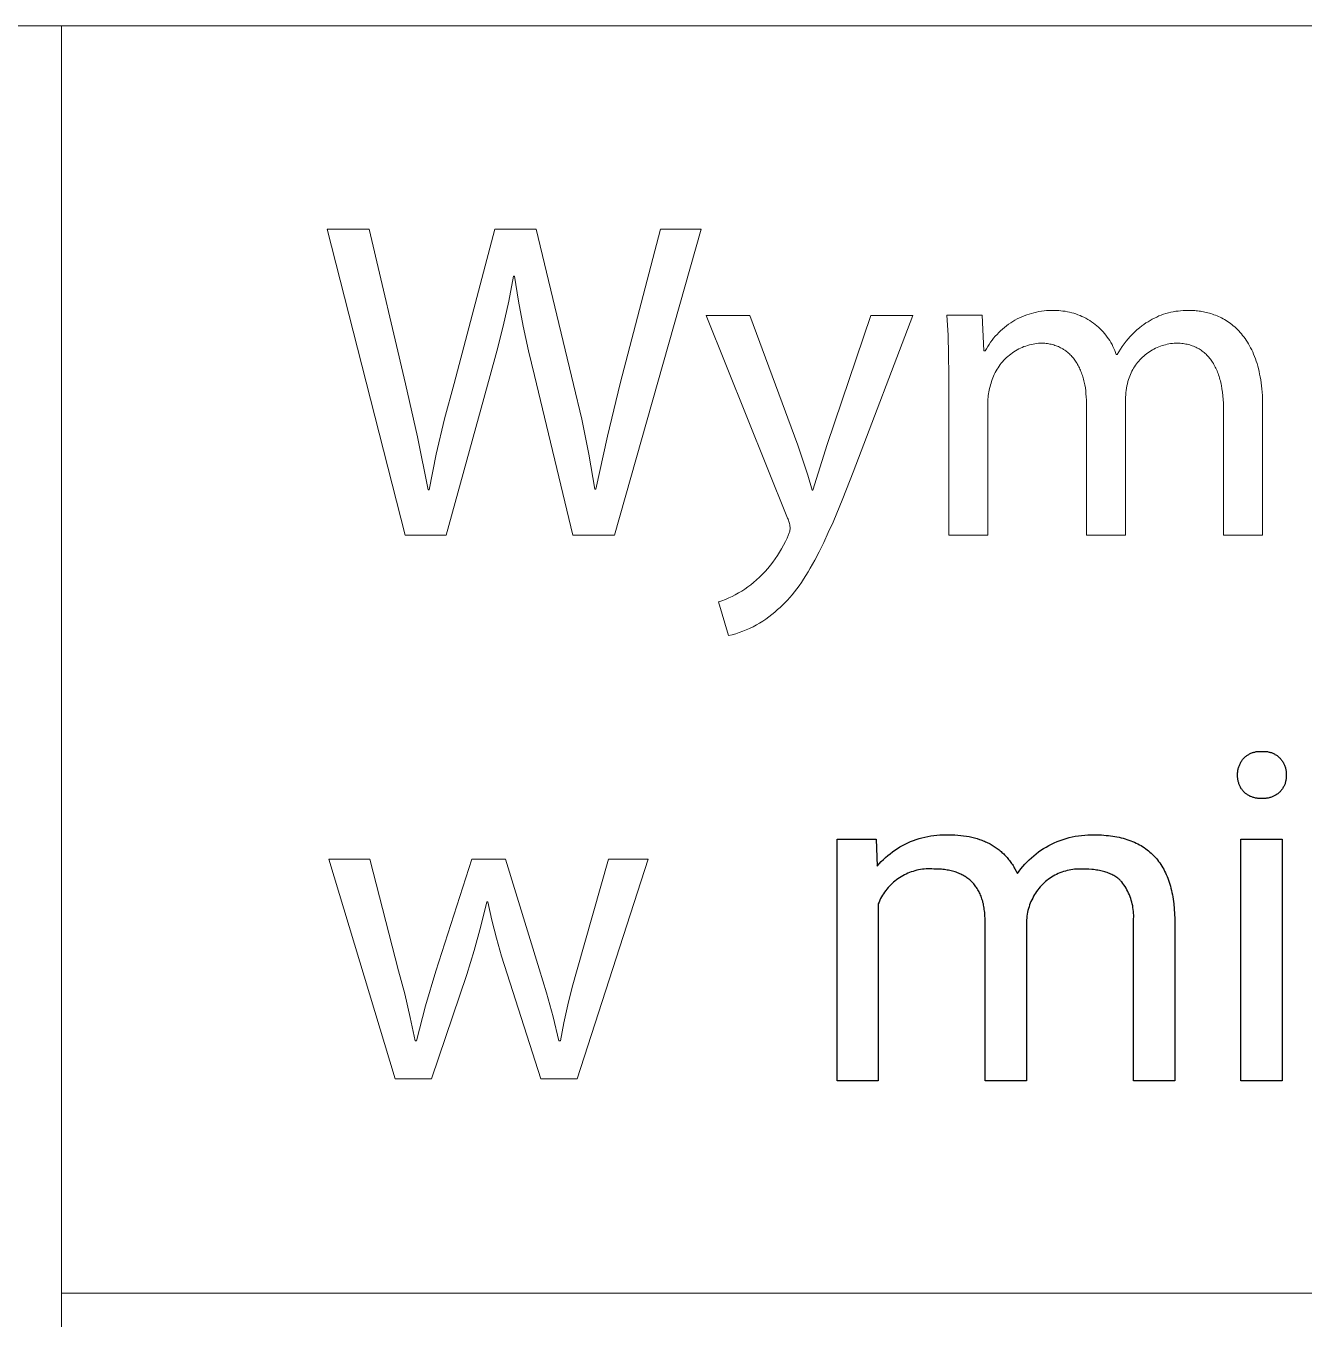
# Model space of a CAD drawing. Header units: millimetres. Extents: x 1348 to 6197, y -150 to 3238.
# Drawn here: x 5765.6 to 5902.2, y 253.9 to 392.2 of the extents above; entities that cross this region are included whole.
import ezdxf

# ---------------------------------------------------------------- set-up
doc = ezdxf.new("R2010")
doc.units = ezdxf.units.MM
doc.header["$MEASUREMENT"] = 0
doc.layers.add('Domyślny', color=7, linetype='Continuous', true_color=0x000000)

msp = doc.modelspace()

# ---------------------------------------------------------------- linework, layer by layer
at = {"layer": 'Domyślny', "color": 18, "lineweight": 15, "true_color": 0x000000}
for p, q in [((6192.9, 392.2), (4364.92, 392.2)), ((5769.41, -14.38), (5769.41, 392.21)), ((5806.12, 337.75), (5797.81, 370.47)), ((5797.81, 370.47), (5802.28, 370.47)), ((5802.28, 370.47), (5806.16, 353.92)), ((5811.36, 353.97), (5815.73, 370.47)), ((5815.73, 370.47), (5820.14, 370.47)), ((5820.14, 370.47), (5824.13, 353.87)), ((5837.76, 370.47), (5828.49, 337.75)), ((5829.12, 353.97), (5833.43, 370.47)), ((5833.43, 370.47), (5837.76, 370.47)), ((5817.72, 365.46), (5817.2, 362.77)), ((5817.83, 365.46), (5817.72, 365.46)), ((5818.24, 362.78), (5817.83, 365.46)), ((5817.2, 362.77), (5816.6, 360.1)), ((5818.74, 360.1), (5818.24, 362.78)), ((5847, 339.59), (5838.31, 361.25)), ((5838.31, 361.25), (5842.96, 361.25)), ((5842.96, 361.25), (5848.11, 347.36)), ((5851.23, 347.46), (5855.9, 361.25)), ((5860.4, 361.25), (5854.01, 344.5)), ((5855.9, 361.25), (5860.4, 361.25)), ((5864.16, 359.14), (5864.04, 361.26)), ((5864.04, 361.26), (5867.79, 361.26)), ((5867.79, 361.26), (5867.97, 357.45)), ((5871.55, 360.87), (5871.8, 360.99)), ((5871.8, 360.99), (5872.05, 361.1)), ((5872.05, 361.1), (5872.3, 361.21)), ((5872.3, 361.21), (5872.56, 361.31)), ((5872.56, 361.31), (5872.81, 361.39)), ((5872.81, 361.39), (5873.08, 361.47)), ((5873.08, 361.47), (5873.34, 361.54)), ((5873.34, 361.54), (5873.61, 361.6)), ((5873.61, 361.6), (5873.87, 361.66)), ((5873.87, 361.66), (5874.14, 361.7)), ((5874.14, 361.7), (5874.42, 361.73)), ((5874.42, 361.73), (5874.69, 361.76)), ((5874.69, 361.76), (5874.96, 361.77)), ((5874.96, 361.77), (5875.23, 361.78)), ((5875.23, 361.78), (5875.51, 361.77)), ((5875.51, 361.77), (5875.74, 361.77)), ((5875.74, 361.77), (5875.98, 361.76)), ((5875.98, 361.76), (5876.21, 361.75)), ((5876.21, 361.75), (5876.44, 361.72)), ((5876.44, 361.72), (5876.68, 361.69)), ((5876.68, 361.69), (5876.91, 361.65)), ((5876.91, 361.65), (5877.14, 361.6)), ((5877.14, 361.6), (5877.37, 361.54)), ((5877.37, 361.54), (5877.59, 361.48)), ((5877.59, 361.48), (5877.82, 361.41)), ((5877.82, 361.41), (5878.04, 361.33)), ((5878.04, 361.33), (5878.26, 361.24)), ((5878.26, 361.24), (5878.47, 361.15)), ((5878.47, 361.15), (5878.68, 361.05)), ((5878.68, 361.05), (5878.89, 360.94)), ((5878.89, 360.94), (5879.1, 360.82)), ((5885.98, 360.85), (5886.22, 360.97)), ((5886.22, 360.97), (5886.46, 361.08)), ((5886.46, 361.08), (5886.7, 361.19)), ((5886.7, 361.19), (5886.95, 361.28)), ((5886.95, 361.28), (5887.2, 361.37)), ((5887.2, 361.37), (5887.45, 361.45)), ((5887.45, 361.45), (5887.71, 361.52)), ((5887.71, 361.52), (5887.97, 361.59)), ((5887.97, 361.59), (5888.23, 361.64)), ((5888.23, 361.64), (5888.49, 361.69)), ((5888.49, 361.69), (5888.75, 361.72)), ((5888.75, 361.72), (5889.01, 361.75)), ((5889.01, 361.75), (5889.28, 361.77)), ((5889.28, 361.77), (5889.54, 361.78)), ((5889.54, 361.78), (5889.81, 361.78)), ((5889.81, 361.78), (5890.07, 361.77)), ((5890.07, 361.77), (5890.22, 361.77)), ((5890.22, 361.77), (5890.37, 361.77)), ((5890.37, 361.77), (5890.52, 361.76)), ((5890.52, 361.76), (5890.67, 361.75)), ((5890.67, 361.75), (5890.82, 361.73)), ((5890.82, 361.73), (5890.98, 361.72)), ((5890.98, 361.72), (5891.14, 361.7)), ((5891.14, 361.7), (5891.29, 361.67)), ((5891.29, 361.67), (5891.45, 361.64)), ((5891.45, 361.64), (5891.61, 361.61)), ((5891.61, 361.61), (5891.77, 361.57)), ((5891.77, 361.57), (5891.93, 361.53)), ((5891.93, 361.53), (5892.1, 361.49)), ((5892.1, 361.49), (5892.26, 361.44)), ((5892.26, 361.44), (5892.42, 361.39)), ((5892.42, 361.39), (5892.58, 361.33)), ((5892.58, 361.33), (5892.75, 361.27)), ((5892.75, 361.27), (5892.91, 361.2)), ((5892.91, 361.2), (5893.07, 361.13)), ((5893.07, 361.13), (5893.23, 361.06)), ((5893.23, 361.06), (5893.39, 360.98)), ((5893.39, 360.98), (5893.55, 360.89)), ((5816.6, 360.1), (5815.94, 357.44)), ((5819.3, 357.45), (5818.74, 360.1)), ((5869.58, 359.42), (5869.77, 359.61)), ((5869.77, 359.61), (5869.98, 359.79)), ((5869.98, 359.79), (5870.19, 359.97)), ((5870.19, 359.97), (5870.4, 360.14)), ((5870.4, 360.14), (5870.62, 360.3)), ((5870.62, 360.3), (5870.85, 360.45)), ((5870.85, 360.45), (5871.08, 360.6)), ((5871.08, 360.6), (5871.31, 360.74)), ((5871.31, 360.74), (5871.55, 360.87)), ((5879.1, 360.82), (5879.3, 360.7)), ((5879.3, 360.7), (5879.49, 360.57)), ((5879.49, 360.57), (5879.69, 360.43)), ((5879.69, 360.43), (5879.87, 360.29)), ((5879.87, 360.29), (5880.05, 360.14)), ((5880.05, 360.14), (5880.23, 359.99)), ((5880.23, 359.99), (5880.4, 359.83)), ((5880.4, 359.83), (5880.57, 359.66)), ((5880.57, 359.66), (5880.73, 359.49)), ((5884.1, 359.47), (5884.35, 359.7)), ((5884.35, 359.7), (5884.61, 359.92)), ((5884.61, 359.92), (5884.87, 360.13)), ((5884.87, 360.13), (5885.09, 360.29)), ((5885.09, 360.29), (5885.3, 360.44)), ((5885.3, 360.44), (5885.53, 360.58)), ((5885.53, 360.58), (5885.75, 360.72)), ((5885.75, 360.72), (5885.98, 360.85)), ((5893.55, 360.89), (5893.71, 360.8)), ((5893.71, 360.8), (5893.87, 360.7)), ((5893.87, 360.7), (5894.03, 360.6)), ((5894.03, 360.6), (5894.19, 360.5)), ((5894.19, 360.5), (5894.34, 360.39)), ((5894.34, 360.39), (5894.49, 360.27)), ((5894.49, 360.27), (5894.64, 360.15)), ((5894.64, 360.15), (5894.79, 360.02)), ((5894.79, 360.02), (5894.94, 359.88)), ((5894.94, 359.88), (5895.09, 359.74)), ((5895.09, 359.74), (5895.23, 359.6)), ((5895.23, 359.6), (5895.37, 359.44)), ((5864.22, 357.02), (5864.16, 359.14)), ((5868.4, 357.92), (5868.54, 358.15)), ((5868.54, 358.15), (5868.7, 358.38)), ((5868.7, 358.38), (5868.86, 358.6)), ((5868.86, 358.6), (5869.03, 358.81)), ((5869.03, 358.81), (5869.2, 359.02)), ((5869.2, 359.02), (5869.39, 359.22)), ((5869.39, 359.22), (5869.58, 359.42)), ((5873.04, 358.14), (5872.85, 358.09)), ((5873.24, 358.19), (5873.04, 358.14)), ((5873.44, 358.22), (5873.24, 358.19)), ((5873.64, 358.25), (5873.44, 358.22)), ((5873.84, 358.27), (5873.64, 358.25)), ((5874.04, 358.29), (5873.84, 358.27)), ((5874.19, 358.28), (5874.04, 358.29)), ((5874.34, 358.28), (5874.19, 358.28)), ((5874.49, 358.27), (5874.34, 358.28)), ((5874.63, 358.25), (5874.49, 358.27)), ((5874.77, 358.24), (5874.63, 358.25)), ((5874.91, 358.22), (5874.77, 358.24)), ((5875.05, 358.19), (5874.91, 358.22)), ((5875.19, 358.16), (5875.05, 358.19)), ((5875.32, 358.13), (5875.19, 358.16)), ((5880.73, 359.49), (5880.88, 359.31)), ((5880.88, 359.31), (5881.03, 359.13)), ((5881.03, 359.13), (5881.17, 358.94)), ((5881.17, 358.94), (5881.31, 358.75)), ((5881.31, 358.75), (5881.44, 358.56)), ((5881.44, 358.56), (5881.56, 358.36)), ((5881.56, 358.36), (5881.68, 358.15)), ((5881.68, 358.15), (5881.78, 357.94)), ((5882.78, 357.93), (5882.98, 358.21)), ((5882.98, 358.21), (5883.18, 358.48)), ((5883.18, 358.48), (5883.4, 358.74)), ((5883.4, 358.74), (5883.63, 358.99)), ((5883.63, 358.99), (5883.86, 359.23)), ((5883.86, 359.23), (5884.1, 359.47)), ((5887.57, 358.17), (5887.39, 358.12)), ((5887.76, 358.2), (5887.57, 358.17)), ((5887.94, 358.23), (5887.76, 358.2)), ((5888.13, 358.26), (5887.94, 358.23)), ((5888.32, 358.27), (5888.13, 358.26)), ((5888.51, 358.29), (5888.32, 358.27)), ((5888.67, 358.28), (5888.51, 358.29)), ((5888.82, 358.28), (5888.67, 358.28)), ((5888.98, 358.27), (5888.82, 358.28)), ((5889.13, 358.25), (5888.98, 358.27)), ((5889.28, 358.24), (5889.13, 358.25)), ((5889.43, 358.21), (5889.28, 358.24)), ((5889.58, 358.19), (5889.43, 358.21)), ((5889.72, 358.16), (5889.58, 358.19)), ((5889.86, 358.13), (5889.72, 358.16)), ((5895.37, 359.44), (5895.51, 359.29)), ((5895.51, 359.29), (5895.64, 359.12)), ((5895.64, 359.12), (5895.78, 358.95)), ((5895.78, 358.95), (5895.91, 358.77)), ((5895.91, 358.77), (5896.03, 358.59)), ((5896.03, 358.59), (5896.16, 358.4)), ((5896.16, 358.4), (5896.28, 358.2)), ((5896.28, 358.2), (5896.39, 358)), ((5815.94, 357.44), (5815.2, 354.81)), ((5819.95, 354.81), (5819.3, 357.45)), ((5864.24, 354.89), (5864.22, 357.02)), ((5867.97, 357.45), (5868.13, 357.45)), ((5868.13, 357.45), (5868.26, 357.69)), ((5868.26, 357.69), (5868.4, 357.92)), ((5870.55, 356.87), (5870.4, 356.74)), ((5870.71, 357), (5870.55, 356.87)), ((5870.86, 357.12), (5870.71, 357)), ((5871.03, 357.24), (5870.86, 357.12)), ((5871.19, 357.36), (5871.03, 357.24)), ((5871.37, 357.46), (5871.19, 357.36)), ((5871.54, 357.56), (5871.37, 357.46)), ((5871.72, 357.66), (5871.54, 357.56)), ((5871.9, 357.75), (5871.72, 357.66)), ((5872.08, 357.83), (5871.9, 357.75)), ((5872.27, 357.91), (5872.08, 357.83)), ((5872.46, 357.97), (5872.27, 357.91)), ((5872.65, 358.04), (5872.46, 357.97)), ((5872.85, 358.09), (5872.65, 358.04)), ((5875.45, 358.09), (5875.32, 358.13)), ((5875.58, 358.05), (5875.45, 358.09)), ((5875.7, 358.01), (5875.58, 358.05)), ((5875.83, 357.96), (5875.7, 358.01)), ((5875.95, 357.91), (5875.83, 357.96)), ((5876.06, 357.86), (5875.95, 357.91)), ((5876.18, 357.8), (5876.06, 357.86)), ((5876.29, 357.74), (5876.18, 357.8)), ((5876.41, 357.68), (5876.29, 357.74)), ((5876.51, 357.61), (5876.41, 357.68)), ((5876.62, 357.54), (5876.51, 357.61)), ((5876.73, 357.47), (5876.62, 357.54)), ((5876.83, 357.39), (5876.73, 357.47)), ((5876.93, 357.31), (5876.83, 357.39)), ((5877.02, 357.23), (5876.93, 357.31)), ((5877.12, 357.14), (5877.02, 357.23)), ((5877.21, 357.05), (5877.12, 357.14)), ((5877.3, 356.96), (5877.21, 357.05)), ((5877.39, 356.86), (5877.3, 356.96)), ((5877.47, 356.77), (5877.39, 356.86)), ((5877.56, 356.67), (5877.47, 356.77)), ((5881.78, 357.94), (5881.88, 357.73)), ((5881.88, 357.73), (5881.98, 357.51)), ((5881.98, 357.51), (5882.07, 357.3)), ((5882.07, 357.3), (5882.14, 357.07)), ((5882.14, 357.07), (5882.24, 357.07)), ((5882.24, 357.07), (5882.41, 357.37)), ((5882.41, 357.37), (5882.59, 357.65)), ((5882.59, 357.65), (5882.78, 357.93)), ((5884.94, 356.78), (5884.8, 356.65)), ((5885.08, 356.91), (5884.94, 356.78)), ((5885.22, 357.03), (5885.08, 356.91)), ((5885.37, 357.15), (5885.22, 357.03)), ((5885.52, 357.26), (5885.37, 357.15)), ((5885.67, 357.37), (5885.52, 357.26)), ((5885.83, 357.47), (5885.67, 357.37)), ((5885.99, 357.56), (5885.83, 357.47)), ((5886.16, 357.65), (5885.99, 357.56)), ((5886.33, 357.74), (5886.16, 357.65)), ((5886.5, 357.82), (5886.33, 357.74)), ((5886.67, 357.89), (5886.5, 357.82)), ((5886.85, 357.96), (5886.67, 357.89)), ((5887.03, 358.02), (5886.85, 357.96)), ((5887.21, 358.07), (5887.03, 358.02)), ((5887.39, 358.12), (5887.21, 358.07)), ((5889.99, 358.09), (5889.86, 358.13)), ((5890.13, 358.05), (5889.99, 358.09)), ((5890.26, 358), (5890.13, 358.05)), ((5890.39, 357.96), (5890.26, 358)), ((5890.52, 357.9), (5890.39, 357.96)), ((5890.64, 357.85), (5890.52, 357.9)), ((5890.76, 357.79), (5890.64, 357.85)), ((5890.88, 357.73), (5890.76, 357.79)), ((5891, 357.66), (5890.88, 357.73)), ((5891.11, 357.59), (5891, 357.66)), ((5891.22, 357.52), (5891.11, 357.59)), ((5891.33, 357.44), (5891.22, 357.52)), ((5891.44, 357.36), (5891.33, 357.44)), ((5891.54, 357.27), (5891.44, 357.36)), ((5891.64, 357.18), (5891.54, 357.27)), ((5891.74, 357.09), (5891.64, 357.18)), ((5891.83, 357), (5891.74, 357.09)), ((5891.93, 356.9), (5891.83, 357)), ((5892.02, 356.8), (5891.93, 356.9)), ((5892.1, 356.69), (5892.02, 356.8)), ((5896.39, 358), (5896.5, 357.79)), ((5896.5, 357.79), (5896.61, 357.57)), ((5896.61, 357.57), (5896.72, 357.34)), ((5896.72, 357.34), (5896.82, 357.11)), ((5896.82, 357.11), (5896.92, 356.87)), ((5896.92, 356.87), (5897.01, 356.62)), ((5869.39, 355.49), (5869.29, 355.31)), ((5869.5, 355.66), (5869.39, 355.49)), ((5869.61, 355.82), (5869.5, 355.66)), ((5869.73, 355.99), (5869.61, 355.82)), ((5869.85, 356.15), (5869.73, 355.99)), ((5869.98, 356.3), (5869.85, 356.15)), ((5870.12, 356.45), (5869.98, 356.3)), ((5870.26, 356.6), (5870.12, 356.45)), ((5870.4, 356.74), (5870.26, 356.6)), ((5877.64, 356.56), (5877.56, 356.67)), ((5877.72, 356.46), (5877.64, 356.56)), ((5877.79, 356.35), (5877.72, 356.46)), ((5877.86, 356.24), (5877.79, 356.35)), ((5877.94, 356.12), (5877.86, 356.24)), ((5878, 356.01), (5877.94, 356.12)), ((5878.07, 355.89), (5878, 356.01)), ((5878.13, 355.76), (5878.07, 355.89)), ((5878.19, 355.64), (5878.13, 355.76)), ((5878.25, 355.51), (5878.19, 355.64)), ((5878.31, 355.38), (5878.25, 355.51)), ((5878.36, 355.25), (5878.31, 355.38)), ((5883.9, 355.45), (5883.81, 355.28)), ((5883.99, 355.61), (5883.9, 355.45)), ((5884.09, 355.77), (5883.99, 355.61)), ((5884.2, 355.93), (5884.09, 355.77)), ((5884.31, 356.08), (5884.2, 355.93)), ((5884.42, 356.23), (5884.31, 356.08)), ((5884.55, 356.37), (5884.42, 356.23)), ((5884.67, 356.51), (5884.55, 356.37)), ((5884.8, 356.65), (5884.67, 356.51)), ((5892.19, 356.58), (5892.1, 356.69)), ((5892.27, 356.47), (5892.19, 356.58)), ((5892.35, 356.36), (5892.27, 356.47)), ((5892.43, 356.24), (5892.35, 356.36)), ((5892.51, 356.12), (5892.43, 356.24)), ((5892.58, 355.99), (5892.51, 356.12)), ((5892.65, 355.86), (5892.58, 355.99)), ((5892.72, 355.73), (5892.65, 355.86)), ((5892.78, 355.6), (5892.72, 355.73)), ((5892.85, 355.46), (5892.78, 355.6)), ((5892.91, 355.32), (5892.85, 355.46)), ((5897.01, 356.62), (5897.1, 356.37)), ((5897.1, 356.37), (5897.18, 356.11)), ((5897.18, 356.11), (5897.26, 355.84)), ((5897.26, 355.84), (5897.33, 355.56)), ((5897.33, 355.56), (5897.4, 355.27)), ((5815.2, 354.81), (5810.53, 337.75)), ((5824.06, 337.75), (5819.95, 354.81)), ((5864.24, 337.75), (5864.24, 354.89)), ((5868.76, 354.01), (5868.7, 353.82)), ((5868.81, 354.2), (5868.76, 354.01)), ((5868.88, 354.39), (5868.81, 354.2)), ((5868.95, 354.58), (5868.88, 354.39)), ((5869.02, 354.77), (5868.95, 354.58)), ((5869.1, 354.95), (5869.02, 354.77)), ((5869.19, 355.13), (5869.1, 354.95)), ((5869.29, 355.31), (5869.19, 355.13)), ((5878.42, 355.12), (5878.36, 355.25)), ((5878.47, 354.98), (5878.42, 355.12)), ((5878.51, 354.84), (5878.47, 354.98)), ((5878.56, 354.7), (5878.51, 354.84)), ((5878.6, 354.56), (5878.56, 354.7)), ((5878.64, 354.42), (5878.6, 354.56)), ((5878.68, 354.27), (5878.64, 354.42)), ((5878.71, 354.12), (5878.68, 354.27)), ((5878.74, 353.97), (5878.71, 354.12)), ((5883.38, 354.18), (5883.32, 353.95)), ((5883.45, 354.41), (5883.38, 354.18)), ((5883.51, 354.59), (5883.45, 354.41)), ((5883.58, 354.77), (5883.51, 354.59)), ((5883.65, 354.94), (5883.58, 354.77)), ((5883.73, 355.11), (5883.65, 354.94)), ((5883.81, 355.28), (5883.73, 355.11)), ((5892.96, 355.18), (5892.91, 355.32)), ((5893.02, 355.03), (5892.96, 355.18)), ((5893.07, 354.88), (5893.02, 355.03)), ((5893.12, 354.73), (5893.07, 354.88)), ((5893.17, 354.57), (5893.12, 354.73)), ((5893.21, 354.41), (5893.17, 354.57)), ((5893.26, 354.25), (5893.21, 354.41)), ((5893.3, 354.08), (5893.26, 354.25)), ((5893.34, 353.91), (5893.3, 354.08)), ((5897.4, 355.27), (5897.46, 354.98)), ((5897.46, 354.98), (5897.52, 354.68)), ((5897.52, 354.68), (5897.57, 354.37)), ((5897.57, 354.37), (5897.62, 354.05)), ((5897.62, 354.05), (5897.66, 353.72)), ((5806.16, 353.92), (5807.44, 348.28)), ((5810.35, 350.21), (5811.36, 353.97)), ((5824.13, 353.87), (5825, 350.16)), ((5827.74, 348.33), (5829.12, 353.97)), ((5868.45, 352.69), (5868.44, 352.5)), ((5868.48, 352.88), (5868.45, 352.69)), ((5868.51, 353.08), (5868.48, 352.88)), ((5868.55, 353.26), (5868.51, 353.08)), ((5868.59, 353.45), (5868.55, 353.26)), ((5868.64, 353.64), (5868.59, 353.45)), ((5868.7, 353.82), (5868.64, 353.64)), ((5878.77, 353.82), (5878.74, 353.97)), ((5878.83, 353.5), (5878.77, 353.82)), ((5878.87, 353.19), (5878.83, 353.5)), ((5878.9, 352.86), (5878.87, 353.19)), ((5878.93, 352.53), (5878.9, 352.86)), ((5883.14, 352.76), (5883.12, 352.52)), ((5883.16, 353), (5883.14, 352.76)), ((5883.19, 353.24), (5883.16, 353)), ((5883.23, 353.47), (5883.19, 353.24)), ((5883.27, 353.71), (5883.23, 353.47)), ((5883.32, 353.95), (5883.27, 353.71)), ((5893.37, 353.74), (5893.34, 353.91)), ((5893.43, 353.39), (5893.37, 353.74)), ((5893.49, 353.03), (5893.43, 353.39)), ((5893.53, 352.66), (5893.49, 353.03)), ((5893.57, 352.27), (5893.53, 352.66)), ((5897.66, 353.72), (5897.69, 353.39)), ((5897.69, 353.39), (5897.72, 353.05)), ((5897.72, 353.05), (5897.75, 352.69)), ((5897.75, 352.69), (5897.76, 352.33)), ((5868.44, 352.5), (5868.42, 352.31)), ((5868.42, 352.31), (5868.42, 352.12)), ((5868.42, 352.12), (5868.42, 351.92)), ((5868.42, 351.92), (5868.42, 337.75)), ((5878.94, 352.19), (5878.93, 352.53)), ((5878.95, 351.84), (5878.94, 352.19)), ((5878.95, 337.75), (5878.95, 351.84)), ((5883.12, 352.52), (5883.11, 352.28)), ((5883.11, 352.28), (5883.11, 337.75)), ((5893.59, 351.87), (5893.57, 352.27)), ((5893.6, 351.47), (5893.59, 351.87)), ((5893.61, 351.05), (5893.6, 351.47)), ((5897.76, 352.33), (5897.77, 351.96)), ((5897.77, 351.96), (5897.78, 351.58)), ((5897.78, 351.58), (5897.78, 337.75)), ((5809.46, 346.42), (5810.35, 350.21)), ((5825, 350.16), (5825.76, 346.42)), ((5893.61, 337.75), (5893.61, 351.05)), ((5807.44, 348.28), (5808.58, 342.61)), ((5826.5, 342.66), (5827.74, 348.33)), ((5848.11, 347.36), (5848.65, 345.78)), ((5849.71, 342.57), (5851.23, 347.46)), ((5808.68, 342.61), (5809.46, 346.42)), ((5825.76, 346.42), (5826.41, 342.66)), ((5848.65, 345.78), (5849.16, 344.18)), ((5854.01, 344.5), (5852.9, 341.66)), ((5849.16, 344.18), (5849.62, 342.57)), ((5808.58, 342.61), (5808.68, 342.61)), ((5826.41, 342.66), (5826.5, 342.66)), ((5849.62, 342.57), (5849.71, 342.57)), ((5852.9, 341.66), (5851.86, 339.16)), ((5847.05, 339.48), (5847, 339.59)), ((5847.09, 339.36), (5847.05, 339.48)), ((5847.13, 339.23), (5847.09, 339.36)), ((5847.17, 339.11), (5847.13, 339.23)), ((5847.2, 338.99), (5847.17, 339.11)), ((5847.23, 338.86), (5847.2, 338.99)), ((5847.25, 338.73), (5847.23, 338.86)), ((5851.86, 339.16), (5851.36, 338.03)), ((5810.53, 337.75), (5806.12, 337.75)), ((5828.49, 337.75), (5824.06, 337.75)), ((5846.77, 337.06), (5846.95, 337.45)), ((5846.95, 337.45), (5847, 337.53)), ((5847, 337.53), (5847.04, 337.62)), ((5847.04, 337.62), (5847.08, 337.71)), ((5847.08, 337.71), (5847.12, 337.81)), ((5847.12, 337.81), (5847.15, 337.9)), ((5847.15, 337.9), (5847.19, 337.99)), ((5847.19, 337.99), (5847.21, 338.09)), ((5847.21, 338.09), (5847.24, 338.19)), ((5847.24, 338.19), (5847.26, 338.28)), ((5847.27, 338.61), (5847.25, 338.73)), ((5847.26, 338.28), (5847.28, 338.38)), ((5847.29, 338.48), (5847.27, 338.61)), ((5847.28, 338.38), (5847.29, 338.48)), ((5851.36, 338.03), (5850.87, 336.97)), ((5868.42, 337.75), (5864.24, 337.75)), ((5883.11, 337.75), (5878.95, 337.75)), ((5897.78, 337.75), (5893.61, 337.75)), ((5846.15, 335.93), (5846.37, 336.3)), ((5846.37, 336.3), (5846.58, 336.68)), ((5846.58, 336.68), (5846.77, 337.06)), ((5850.87, 336.97), (5850.39, 335.99)), ((5845.17, 334.53), (5845.43, 334.87)), ((5845.43, 334.87), (5845.68, 335.21)), ((5845.68, 335.21), (5845.92, 335.57)), ((5845.92, 335.57), (5846.15, 335.93)), ((5849.91, 335.07), (5849.43, 334.22)), ((5850.39, 335.99), (5849.91, 335.07)), ((5843.69, 332.98), (5844.01, 333.27)), ((5844.01, 333.27), (5844.31, 333.57)), ((5844.31, 333.57), (5844.61, 333.88)), ((5844.61, 333.88), (5844.89, 334.2)), ((5844.89, 334.2), (5845.17, 334.53)), ((5848.96, 333.43), (5848.72, 333.06)), ((5849.2, 333.82), (5848.96, 333.43)), ((5849.43, 334.22), (5849.2, 333.82)), ((5842.1, 331.78), (5842.43, 331.99)), ((5842.43, 331.99), (5842.75, 332.22)), ((5842.75, 332.22), (5843.06, 332.45)), ((5843.06, 332.45), (5843.37, 332.7)), ((5843.37, 332.7), (5843.69, 332.98)), ((5847.99, 332.02), (5847.74, 331.7)), ((5848.23, 332.35), (5847.99, 332.02)), ((5848.48, 332.7), (5848.23, 332.35)), ((5848.72, 333.06), (5848.48, 332.7)), ((5839.62, 330.62), (5839.99, 330.74)), ((5840.69, 327.01), (5839.62, 330.62)), ((5839.99, 330.74), (5840.36, 330.89)), ((5840.36, 330.89), (5840.72, 331.04)), ((5840.72, 331.04), (5841.07, 331.21)), ((5841.07, 331.21), (5841.42, 331.38)), ((5841.42, 331.38), (5841.76, 331.58)), ((5841.76, 331.58), (5842.1, 331.78)), ((5846.73, 330.55), (5846.47, 330.28)), ((5846.99, 330.82), (5846.73, 330.55)), ((5847.24, 331.1), (5846.99, 330.82)), ((5847.5, 331.39), (5847.24, 331.1)), ((5847.74, 331.7), (5847.5, 331.39)), ((5845.33, 329.27), (5845.01, 329.02)), ((5845.64, 329.53), (5845.33, 329.27)), ((5845.93, 329.79), (5845.64, 329.53)), ((5846.2, 330.03), (5845.93, 329.79)), ((5846.47, 330.28), (5846.2, 330.03)), ((5842.95, 327.79), (5842.59, 327.63)), ((5843.31, 327.97), (5842.95, 327.79)), ((5843.67, 328.16), (5843.31, 327.97)), ((5844.01, 328.36), (5843.67, 328.16)), ((5844.35, 328.57), (5844.01, 328.36)), ((5844.69, 328.79), (5844.35, 328.57)), ((5845.01, 329.02), (5844.69, 328.79)), ((5841.07, 327.11), (5840.69, 327.01)), ((5841.46, 327.22), (5841.07, 327.11)), ((5841.84, 327.35), (5841.46, 327.22)), ((5842.22, 327.48), (5841.84, 327.35)), ((5842.59, 327.63), (5842.22, 327.48)), ((5805.05, 279.61), (5797.96, 303.11)), ((5797.96, 303.11), (5802.34, 303.11)), ((5802.34, 303.11), (5805.42, 291.17)), ((5809.41, 291.13), (5813.26, 303.11)), ((5813.26, 303.11), (5816.84, 303.11)), ((5816.84, 303.11), (5820.47, 291.37)), ((5824.51, 291.32), (5827.85, 303.11)), ((5832.09, 303.11), (5824.51, 279.61)), ((5827.85, 303.11), (5832.09, 303.11)), ((5814.86, 298.55), (5814.23, 295.94)), ((5814.95, 298.55), (5814.86, 298.55)), ((5815.39, 296.6), (5814.95, 298.55)), ((5814.23, 295.94), (5813.52, 293.34)), ((5815.89, 294.67), (5815.39, 296.6)), ((5816.44, 292.74), (5815.89, 294.67)), ((5813.52, 293.34), (5812.72, 290.77)), ((5817.04, 290.84), (5816.44, 292.74)), ((5805.42, 291.17), (5806.08, 288.7)), ((5808.31, 287.43), (5809.41, 291.13)), ((5812.72, 290.77), (5808.93, 279.61)), ((5820.64, 279.61), (5817.04, 290.84)), ((5820.47, 291.37), (5821.25, 288.83)), ((5823.98, 289.43), (5824.51, 291.32)), ((5823.51, 287.53), (5823.98, 289.43)), ((5806.08, 288.7), (5806.67, 286.2)), ((5821.25, 288.83), (5821.95, 286.27)), ((5807.33, 283.7), (5808.31, 287.43)), ((5821.95, 286.27), (5822.57, 283.7)), ((5823.09, 285.62), (5823.51, 287.53)), ((5806.67, 286.2), (5807.2, 283.7)), ((5822.72, 283.7), (5823.09, 285.62)), ((5807.2, 283.7), (5807.33, 283.7)), ((5822.57, 283.7), (5822.72, 283.7)), ((5808.93, 279.61), (5805.05, 279.61)), ((5824.51, 279.61), (5820.64, 279.61)), ((5769.41, 256.7), (6192.91, 256.7))]:
    msp.add_line(p, q, dxfattribs=at)
at = {"layer": 'Domyślny'}
for p, q in [((5895.7, 313.83), (5895.76, 313.9)), ((5895.76, 313.9), (5895.82, 313.96)), ((5895.82, 313.96), (5895.88, 314.02)), ((5895.88, 314.02), (5895.95, 314.08)), ((5895.95, 314.08), (5896.01, 314.13)), ((5896.01, 314.13), (5896.08, 314.18)), ((5896.08, 314.18), (5896.15, 314.23)), ((5896.15, 314.23), (5896.22, 314.28)), ((5896.22, 314.28), (5896.3, 314.32)), ((5896.3, 314.32), (5896.37, 314.36)), ((5896.37, 314.36), (5896.45, 314.4)), ((5896.45, 314.4), (5896.53, 314.43)), ((5896.53, 314.43), (5896.61, 314.47)), ((5896.61, 314.47), (5896.69, 314.5)), ((5896.69, 314.5), (5896.77, 314.53)), ((5896.77, 314.53), (5896.85, 314.55)), ((5896.85, 314.55), (5896.93, 314.57)), ((5896.93, 314.57), (5897.02, 314.59)), ((5897.02, 314.59), (5897.1, 314.61)), ((5897.1, 314.61), (5897.18, 314.62)), ((5897.18, 314.62), (5897.27, 314.63)), ((5897.27, 314.63), (5897.35, 314.64)), ((5897.35, 314.64), (5897.44, 314.64)), ((5897.44, 314.64), (5897.53, 314.64)), ((5897.53, 314.64), (5897.61, 314.64)), ((5897.61, 314.64), (5897.7, 314.64)), ((5897.7, 314.64), (5897.78, 314.64)), ((5897.78, 314.64), (5897.87, 314.64)), ((5897.87, 314.64), (5897.95, 314.64)), ((5897.95, 314.64), (5898.04, 314.64)), ((5898.04, 314.64), (5898.13, 314.63)), ((5898.13, 314.63), (5898.21, 314.62)), ((5898.21, 314.62), (5898.3, 314.61)), ((5898.3, 314.61), (5898.38, 314.59)), ((5898.38, 314.59), (5898.46, 314.57)), ((5898.46, 314.57), (5898.55, 314.55)), ((5898.55, 314.55), (5898.63, 314.52)), ((5898.63, 314.52), (5898.71, 314.5)), ((5898.71, 314.5), (5898.79, 314.47)), ((5898.79, 314.47), (5898.87, 314.43)), ((5898.87, 314.43), (5898.95, 314.4)), ((5898.95, 314.4), (5899.03, 314.36)), ((5899.03, 314.36), (5899.1, 314.32)), ((5899.1, 314.32), (5899.18, 314.27)), ((5899.18, 314.27), (5899.25, 314.23)), ((5899.25, 314.23), (5899.32, 314.18)), ((5899.32, 314.18), (5899.39, 314.13)), ((5899.39, 314.13), (5899.46, 314.07)), ((5899.46, 314.07), (5899.52, 314.02)), ((5899.52, 314.02), (5899.58, 313.96)), ((5899.58, 313.96), (5899.65, 313.9)), ((5899.65, 313.9), (5899.7, 313.83)), ((5895.12, 312.45), (5895.13, 312.54)), ((5895.13, 312.54), (5895.14, 312.63)), ((5895.14, 312.63), (5895.16, 312.72)), ((5895.16, 312.72), (5895.18, 312.8)), ((5895.18, 312.8), (5895.2, 312.89)), ((5895.2, 312.89), (5895.23, 312.98)), ((5895.23, 312.98), (5895.26, 313.06)), ((5895.26, 313.06), (5895.29, 313.14)), ((5895.29, 313.14), (5895.33, 313.23)), ((5895.33, 313.23), (5895.36, 313.31)), ((5895.36, 313.31), (5895.4, 313.39)), ((5895.4, 313.39), (5895.45, 313.47)), ((5895.45, 313.47), (5895.49, 313.54)), ((5895.49, 313.54), (5895.54, 313.62)), ((5895.54, 313.62), (5895.59, 313.69)), ((5895.59, 313.69), (5895.64, 313.76)), ((5895.64, 313.76), (5895.7, 313.83)), ((5899.7, 313.83), (5899.76, 313.76)), ((5899.76, 313.76), (5899.81, 313.69)), ((5899.81, 313.69), (5899.87, 313.62)), ((5899.87, 313.62), (5899.92, 313.54)), ((5899.92, 313.54), (5899.96, 313.47)), ((5899.96, 313.47), (5900, 313.39)), ((5900, 313.39), (5900.05, 313.31)), ((5900.05, 313.31), (5900.08, 313.23)), ((5900.08, 313.23), (5900.12, 313.15)), ((5900.12, 313.15), (5900.15, 313.06)), ((5900.15, 313.06), (5900.18, 312.98)), ((5900.18, 312.98), (5900.21, 312.89)), ((5900.21, 312.89), (5900.23, 312.81)), ((5900.23, 312.81), (5900.25, 312.72)), ((5900.25, 312.72), (5900.27, 312.63)), ((5900.27, 312.63), (5900.28, 312.54)), ((5900.28, 312.54), (5900.3, 312.45)), ((5895.1, 312.19), (5895.11, 312.28)), ((5895.1, 312.1), (5895.1, 312.19)), ((5895.1, 312.01), (5895.1, 312.1)), ((5895.1, 311.93), (5895.1, 312.01)), ((5895.11, 311.84), (5895.1, 311.93)), ((5895.11, 312.36), (5895.12, 312.45)), ((5895.11, 312.28), (5895.11, 312.36)), ((5895.12, 311.76), (5895.11, 311.84)), ((5895.13, 311.68), (5895.12, 311.76)), ((5895.14, 311.59), (5895.13, 311.68)), ((5895.15, 311.51), (5895.14, 311.59)), ((5895.17, 311.43), (5895.15, 311.51)), ((5895.19, 311.34), (5895.17, 311.43)), ((5895.22, 311.26), (5895.19, 311.34)), ((5895.24, 311.18), (5895.22, 311.26)), ((5895.27, 311.1), (5895.24, 311.18)), ((5900.17, 311.18), (5900.14, 311.1)), ((5900.19, 311.26), (5900.17, 311.18)), ((5900.22, 311.34), (5900.19, 311.26)), ((5900.24, 311.42), (5900.22, 311.34)), ((5900.26, 311.51), (5900.24, 311.42)), ((5900.27, 311.59), (5900.26, 311.51)), ((5900.29, 311.67), (5900.27, 311.59)), ((5900.3, 311.76), (5900.29, 311.67)), ((5900.3, 312.45), (5900.3, 312.36)), ((5900.3, 312.36), (5900.31, 312.28)), ((5900.31, 311.84), (5900.3, 311.76)), ((5900.31, 312.28), (5900.31, 312.19)), ((5900.31, 312.19), (5900.31, 312.1)), ((5900.31, 312.1), (5900.31, 312.01)), ((5900.31, 312.01), (5900.31, 311.93)), ((5900.31, 311.93), (5900.31, 311.84)), ((5895.3, 311.03), (5895.27, 311.1)), ((5895.34, 310.95), (5895.3, 311.03)), ((5895.38, 310.87), (5895.34, 310.95)), ((5895.42, 310.8), (5895.38, 310.87)), ((5895.46, 310.72), (5895.42, 310.8)), ((5895.5, 310.65), (5895.46, 310.72)), ((5895.55, 310.58), (5895.5, 310.65)), ((5895.6, 310.51), (5895.55, 310.58)), ((5895.65, 310.45), (5895.6, 310.51)), ((5895.7, 310.38), (5895.65, 310.45)), ((5895.76, 310.32), (5895.7, 310.38)), ((5895.82, 310.26), (5895.76, 310.32)), ((5895.88, 310.2), (5895.82, 310.26)), ((5895.95, 310.15), (5895.88, 310.2)), ((5896.02, 310.1), (5895.95, 310.15)), ((5896.09, 310.05), (5896.02, 310.1)), ((5896.16, 310), (5896.09, 310.05)), ((5896.23, 309.95), (5896.16, 310)), ((5896.3, 309.91), (5896.23, 309.95)), ((5896.38, 309.87), (5896.3, 309.91)), ((5896.45, 309.83), (5896.38, 309.87)), ((5896.53, 309.8), (5896.45, 309.83)), ((5896.61, 309.77), (5896.53, 309.8)), ((5896.69, 309.74), (5896.61, 309.77)), ((5898.79, 309.77), (5898.71, 309.74)), ((5898.87, 309.8), (5898.79, 309.77)), ((5898.94, 309.84), (5898.87, 309.8)), ((5899.02, 309.87), (5898.94, 309.84)), ((5899.1, 309.91), (5899.02, 309.87)), ((5899.17, 309.95), (5899.1, 309.91)), ((5899.24, 310), (5899.17, 309.95)), ((5899.32, 310.05), (5899.24, 310)), ((5899.39, 310.1), (5899.32, 310.05)), ((5899.45, 310.15), (5899.39, 310.1)), ((5899.52, 310.2), (5899.45, 310.15)), ((5899.58, 310.26), (5899.52, 310.2)), ((5899.65, 310.32), (5899.58, 310.26)), ((5899.7, 310.38), (5899.65, 310.32)), ((5899.76, 310.45), (5899.7, 310.38)), ((5899.81, 310.51), (5899.76, 310.45)), ((5899.86, 310.58), (5899.81, 310.51)), ((5899.91, 310.65), (5899.86, 310.58)), ((5899.95, 310.72), (5899.91, 310.65)), ((5899.99, 310.8), (5899.95, 310.72)), ((5900.03, 310.87), (5899.99, 310.8)), ((5900.07, 310.95), (5900.03, 310.87)), ((5900.11, 311.02), (5900.07, 310.95)), ((5900.14, 311.1), (5900.11, 311.02)), ((5896.77, 309.71), (5896.69, 309.74)), ((5896.85, 309.69), (5896.77, 309.71)), ((5896.94, 309.67), (5896.85, 309.69)), ((5897.02, 309.65), (5896.94, 309.67)), ((5897.1, 309.63), (5897.02, 309.65)), ((5897.19, 309.62), (5897.1, 309.63)), ((5897.27, 309.61), (5897.19, 309.62)), ((5897.36, 309.6), (5897.27, 309.61)), ((5897.44, 309.6), (5897.36, 309.6)), ((5897.53, 309.6), (5897.44, 309.6)), ((5897.61, 309.6), (5897.53, 309.6)), ((5897.7, 309.61), (5897.61, 309.6)), ((5897.78, 309.6), (5897.7, 309.61)), ((5897.87, 309.6), (5897.78, 309.6)), ((5897.95, 309.6), (5897.87, 309.6)), ((5898.04, 309.6), (5897.95, 309.6)), ((5898.12, 309.61), (5898.04, 309.6)), ((5898.21, 309.62), (5898.12, 309.61)), ((5898.29, 309.63), (5898.21, 309.62)), ((5898.38, 309.65), (5898.29, 309.63)), ((5898.46, 309.67), (5898.38, 309.65)), ((5898.54, 309.69), (5898.46, 309.67)), ((5898.63, 309.71), (5898.54, 309.69)), ((5898.71, 309.74), (5898.63, 309.71)), ((5861.99, 305.55), (5862.31, 305.61)), ((5862.31, 305.61), (5862.62, 305.65)), ((5862.62, 305.65), (5862.94, 305.69)), ((5862.94, 305.69), (5863.26, 305.71)), ((5863.26, 305.71), (5863.58, 305.72)), ((5863.58, 305.72), (5863.9, 305.73)), ((5863.9, 305.73), (5864.22, 305.72)), ((5864.22, 305.72), (5864.55, 305.71)), ((5864.55, 305.71), (5864.88, 305.7)), ((5864.88, 305.7), (5865.2, 305.68)), ((5865.2, 305.68), (5865.51, 305.65)), ((5865.51, 305.65), (5865.82, 305.62)), ((5865.82, 305.62), (5866.12, 305.57)), ((5877.76, 305.56), (5878.09, 305.62)), ((5878.09, 305.62), (5878.43, 305.66)), ((5878.43, 305.66), (5878.76, 305.69)), ((5878.76, 305.69), (5879.1, 305.71)), ((5879.1, 305.71), (5879.44, 305.72)), ((5879.44, 305.72), (5879.77, 305.72)), ((5879.77, 305.72), (5880.29, 305.71)), ((5880.29, 305.71), (5880.55, 305.7)), ((5880.55, 305.7), (5880.8, 305.68)), ((5880.8, 305.68), (5881.04, 305.66)), ((5881.04, 305.66), (5881.29, 305.64)), ((5881.29, 305.64), (5881.52, 305.61)), ((5881.52, 305.61), (5881.76, 305.58)), ((5852.3, 279.42), (5852.3, 305.26)), ((5852.3, 305.26), (5856.46, 305.26)), ((5856.46, 305.26), (5856.58, 302.38)), ((5858.48, 304.08), (5858.74, 304.26)), ((5858.74, 304.26), (5859.02, 304.42)), ((5859.02, 304.42), (5859.3, 304.58)), ((5859.3, 304.58), (5859.58, 304.73)), ((5859.58, 304.73), (5859.87, 304.87)), ((5859.87, 304.87), (5860.16, 304.99)), ((5860.16, 304.99), (5860.46, 305.11)), ((5860.46, 305.11), (5860.76, 305.22)), ((5860.76, 305.22), (5861.06, 305.32)), ((5861.06, 305.32), (5861.37, 305.41)), ((5861.37, 305.41), (5861.68, 305.48)), ((5861.68, 305.48), (5861.99, 305.55)), ((5866.12, 305.57), (5866.41, 305.52)), ((5866.41, 305.52), (5866.7, 305.46)), ((5866.7, 305.46), (5866.98, 305.39)), ((5866.98, 305.39), (5867.26, 305.31)), ((5867.26, 305.31), (5867.52, 305.23)), ((5867.52, 305.23), (5867.65, 305.18)), ((5867.65, 305.18), (5867.78, 305.13)), ((5867.78, 305.13), (5867.91, 305.08)), ((5867.91, 305.08), (5868.04, 305.03)), ((5868.04, 305.03), (5868.16, 304.98)), ((5868.16, 304.98), (5868.28, 304.92)), ((5868.28, 304.92), (5868.4, 304.87)), ((5868.4, 304.87), (5868.52, 304.81)), ((5868.52, 304.81), (5868.64, 304.74)), ((5868.64, 304.74), (5868.75, 304.68)), ((5868.75, 304.68), (5868.87, 304.61)), ((5868.87, 304.61), (5868.98, 304.55)), ((5868.98, 304.55), (5869.09, 304.48)), ((5869.09, 304.48), (5869.2, 304.4)), ((5869.2, 304.4), (5869.31, 304.33)), ((5869.31, 304.33), (5869.41, 304.25)), ((5869.41, 304.25), (5869.52, 304.18)), ((5874.08, 304.07), (5874.35, 304.24)), ((5874.35, 304.24), (5874.63, 304.41)), ((5874.63, 304.41), (5874.91, 304.57)), ((5874.91, 304.57), (5875.21, 304.73)), ((5875.21, 304.73), (5875.51, 304.87)), ((5875.51, 304.87), (5875.82, 305)), ((5875.82, 305), (5876.14, 305.12)), ((5876.14, 305.12), (5876.46, 305.23)), ((5876.46, 305.23), (5876.78, 305.33)), ((5876.78, 305.33), (5877.1, 305.42)), ((5877.1, 305.42), (5877.43, 305.5)), ((5877.43, 305.5), (5877.76, 305.56)), ((5881.76, 305.58), (5881.99, 305.54)), ((5881.99, 305.54), (5882.21, 305.5)), ((5882.21, 305.5), (5882.44, 305.45)), ((5882.44, 305.45), (5882.65, 305.4)), ((5882.65, 305.4), (5882.87, 305.35)), ((5882.87, 305.35), (5883.08, 305.29)), ((5883.08, 305.29), (5883.28, 305.22)), ((5883.28, 305.22), (5883.49, 305.16)), ((5883.49, 305.16), (5883.68, 305.08)), ((5883.68, 305.08), (5883.88, 305.01)), ((5883.88, 305.01), (5884.07, 304.93)), ((5884.07, 304.93), (5884.25, 304.84)), ((5884.25, 304.84), (5884.43, 304.75)), ((5884.43, 304.75), (5884.61, 304.66)), ((5884.61, 304.66), (5884.78, 304.56)), ((5884.78, 304.56), (5884.95, 304.45)), ((5884.95, 304.45), (5885.12, 304.35)), ((5885.12, 304.35), (5885.28, 304.23)), ((5885.28, 304.23), (5885.44, 304.12)), ((5895.46, 279.42), (5895.46, 305.26)), ((5895.46, 305.26), (5899.86, 305.26)), ((5899.86, 305.26), (5899.86, 279.42)), ((5856.79, 302.62), (5857.01, 302.85)), ((5857.01, 302.85), (5857.24, 303.08)), ((5857.24, 303.08), (5857.47, 303.29)), ((5857.47, 303.29), (5857.71, 303.5)), ((5857.71, 303.5), (5857.96, 303.7)), ((5857.96, 303.7), (5858.22, 303.9)), ((5858.22, 303.9), (5858.48, 304.08)), ((5869.52, 304.18), (5869.62, 304.1)), ((5869.62, 304.1), (5869.72, 304.01)), ((5869.72, 304.01), (5869.82, 303.93)), ((5869.82, 303.93), (5869.92, 303.84)), ((5869.92, 303.84), (5870.01, 303.76)), ((5870.01, 303.76), (5870.11, 303.67)), ((5870.11, 303.67), (5870.2, 303.57)), ((5870.2, 303.57), (5870.29, 303.48)), ((5870.29, 303.48), (5870.38, 303.38)), ((5870.38, 303.38), (5870.46, 303.28)), ((5870.46, 303.28), (5870.55, 303.18)), ((5870.55, 303.18), (5870.63, 303.08)), ((5870.63, 303.08), (5870.71, 302.98)), ((5870.71, 302.98), (5870.8, 302.87)), ((5870.8, 302.87), (5870.87, 302.76)), ((5872.6, 302.82), (5872.83, 303.04)), ((5872.83, 303.04), (5873.06, 303.27)), ((5873.06, 303.27), (5873.31, 303.48)), ((5873.31, 303.48), (5873.56, 303.68)), ((5873.56, 303.68), (5873.82, 303.88)), ((5873.82, 303.88), (5874.08, 304.07)), ((5885.44, 304.12), (5885.59, 304)), ((5885.59, 304), (5885.74, 303.87)), ((5885.74, 303.87), (5885.88, 303.74)), ((5885.88, 303.74), (5886.02, 303.61)), ((5886.02, 303.61), (5886.16, 303.47)), ((5886.16, 303.47), (5886.29, 303.33)), ((5886.29, 303.33), (5886.42, 303.18)), ((5886.42, 303.18), (5886.54, 303.03)), ((5886.54, 303.03), (5886.66, 302.87)), ((5886.66, 302.87), (5886.78, 302.71)), ((5856.58, 302.38), (5856.79, 302.62)), ((5859.67, 301.52), (5859.49, 301.43)), ((5859.86, 301.6), (5859.67, 301.52)), ((5860.05, 301.68), (5859.86, 301.6)), ((5860.23, 301.75), (5860.05, 301.68)), ((5860.43, 301.81), (5860.23, 301.75)), ((5860.62, 301.87), (5860.43, 301.81)), ((5860.82, 301.92), (5860.62, 301.87)), ((5861.01, 301.96), (5860.82, 301.92)), ((5861.21, 302), (5861.01, 301.96)), ((5861.41, 302.03), (5861.21, 302)), ((5861.61, 302.05), (5861.41, 302.03)), ((5861.82, 302.07), (5861.61, 302.05)), ((5862.02, 302.07), (5861.82, 302.07)), ((5862.22, 302.08), (5862.02, 302.07)), ((5862.42, 302.07), (5862.22, 302.08)), ((5862.62, 302.06), (5862.42, 302.07)), ((5862.96, 302.05), (5862.62, 302.06)), ((5863.13, 302.05), (5862.96, 302.05)), ((5863.29, 302.04), (5863.13, 302.05)), ((5863.45, 302.03), (5863.29, 302.04)), ((5863.61, 302.01), (5863.45, 302.03)), ((5863.76, 301.99), (5863.61, 302.01)), ((5863.91, 301.97), (5863.76, 301.99)), ((5864.06, 301.95), (5863.91, 301.97)), ((5864.21, 301.92), (5864.06, 301.95)), ((5864.35, 301.89), (5864.21, 301.92)), ((5864.49, 301.86), (5864.35, 301.89)), ((5864.63, 301.83), (5864.49, 301.86)), ((5864.77, 301.79), (5864.63, 301.83)), ((5864.9, 301.75), (5864.77, 301.79)), ((5865.03, 301.71), (5864.9, 301.75)), ((5865.16, 301.66), (5865.03, 301.71)), ((5865.28, 301.61), (5865.16, 301.66)), ((5865.4, 301.56), (5865.28, 301.61)), ((5865.52, 301.51), (5865.4, 301.56)), ((5865.64, 301.45), (5865.52, 301.51)), ((5865.75, 301.39), (5865.64, 301.45)), ((5870.87, 302.76), (5870.95, 302.65)), ((5870.95, 302.65), (5871.03, 302.54)), ((5871.03, 302.54), (5871.1, 302.43)), ((5871.1, 302.43), (5871.17, 302.31)), ((5871.17, 302.31), (5871.24, 302.19)), ((5871.24, 302.19), (5871.31, 302.07)), ((5871.31, 302.07), (5871.44, 301.82)), ((5871.44, 301.82), (5871.57, 301.57)), ((5871.57, 301.57), (5871.76, 301.83)), ((5871.76, 301.83), (5871.95, 302.09)), ((5871.95, 302.09), (5872.16, 302.34)), ((5872.16, 302.34), (5872.37, 302.58)), ((5872.37, 302.58), (5872.6, 302.82)), ((5875.76, 301.48), (5875.58, 301.39)), ((5875.94, 301.57), (5875.76, 301.48)), ((5876.12, 301.64), (5875.94, 301.57)), ((5876.31, 301.72), (5876.12, 301.64)), ((5876.5, 301.78), (5876.31, 301.72)), ((5876.7, 301.84), (5876.5, 301.78)), ((5876.89, 301.89), (5876.7, 301.84)), ((5877.09, 301.94), (5876.89, 301.89)), ((5877.28, 301.98), (5877.09, 301.94)), ((5877.48, 302.01), (5877.28, 301.98)), ((5877.68, 302.03), (5877.48, 302.01)), ((5877.88, 302.05), (5877.68, 302.03)), ((5878.09, 302.06), (5877.88, 302.05)), ((5878.29, 302.06), (5878.09, 302.06)), ((5878.49, 302.06), (5878.29, 302.06)), ((5878.85, 302.05), (5878.49, 302.06)), ((5879.21, 302.04), (5878.85, 302.05)), ((5879.54, 302.01), (5879.21, 302.04)), ((5879.71, 301.99), (5879.54, 302.01)), ((5879.87, 301.97), (5879.71, 301.99)), ((5880.03, 301.95), (5879.87, 301.97)), ((5880.18, 301.92), (5880.03, 301.95)), ((5880.33, 301.9), (5880.18, 301.92)), ((5880.48, 301.87), (5880.33, 301.9)), ((5880.62, 301.83), (5880.48, 301.87)), ((5880.76, 301.8), (5880.62, 301.83)), ((5880.9, 301.76), (5880.76, 301.8)), ((5881.03, 301.72), (5880.9, 301.76)), ((5881.16, 301.67), (5881.03, 301.72)), ((5881.29, 301.62), (5881.16, 301.67)), ((5881.42, 301.57), (5881.29, 301.62)), ((5881.54, 301.52), (5881.42, 301.57)), ((5881.65, 301.47), (5881.54, 301.52)), ((5881.77, 301.41), (5881.65, 301.47)), ((5886.78, 302.71), (5886.89, 302.55)), ((5886.89, 302.55), (5887, 302.38)), ((5887, 302.38), (5887.11, 302.2)), ((5887.11, 302.2), (5887.21, 302.03)), ((5887.21, 302.03), (5887.3, 301.84)), ((5887.3, 301.84), (5887.39, 301.66)), ((5887.39, 301.66), (5887.48, 301.47)), ((5887.48, 301.47), (5887.56, 301.27)), ((5857.75, 300.07), (5857.62, 299.91)), ((5857.89, 300.22), (5857.75, 300.07)), ((5858.03, 300.36), (5857.89, 300.22)), ((5858.17, 300.5), (5858.03, 300.36)), ((5858.32, 300.64), (5858.17, 300.5)), ((5858.48, 300.77), (5858.32, 300.64)), ((5858.64, 300.89), (5858.48, 300.77)), ((5858.8, 301.01), (5858.64, 300.89)), ((5858.97, 301.12), (5858.8, 301.01)), ((5859.14, 301.23), (5858.97, 301.12)), ((5859.31, 301.33), (5859.14, 301.23)), ((5859.49, 301.43), (5859.31, 301.33)), ((5865.86, 301.33), (5865.75, 301.39)), ((5865.97, 301.26), (5865.86, 301.33)), ((5866.08, 301.2), (5865.97, 301.26)), ((5866.18, 301.13), (5866.08, 301.2)), ((5866.28, 301.05), (5866.18, 301.13)), ((5866.38, 300.98), (5866.28, 301.05)), ((5866.48, 300.9), (5866.38, 300.98)), ((5866.57, 300.82), (5866.48, 300.9)), ((5866.66, 300.73), (5866.57, 300.82)), ((5866.75, 300.65), (5866.66, 300.73)), ((5866.83, 300.56), (5866.75, 300.65)), ((5866.91, 300.46), (5866.83, 300.56)), ((5866.99, 300.37), (5866.91, 300.46)), ((5867.07, 300.27), (5866.99, 300.37)), ((5867.14, 300.17), (5867.07, 300.27)), ((5867.21, 300.07), (5867.14, 300.17)), ((5867.28, 299.96), (5867.21, 300.07)), ((5874, 300.14), (5873.87, 299.99)), ((5874.13, 300.3), (5874, 300.14)), ((5874.27, 300.44), (5874.13, 300.3)), ((5874.42, 300.59), (5874.27, 300.44)), ((5874.57, 300.72), (5874.42, 300.59)), ((5874.73, 300.84), (5874.57, 300.72)), ((5874.89, 300.96), (5874.73, 300.84)), ((5875.06, 301.08), (5874.89, 300.96)), ((5875.23, 301.19), (5875.06, 301.08)), ((5875.4, 301.29), (5875.23, 301.19)), ((5875.58, 301.39), (5875.4, 301.29)), ((5881.88, 301.35), (5881.77, 301.41)), ((5881.98, 301.28), (5881.88, 301.35)), ((5882.09, 301.22), (5881.98, 301.28)), ((5882.19, 301.15), (5882.09, 301.22)), ((5882.29, 301.08), (5882.19, 301.15)), ((5882.33, 301.04), (5882.29, 301.08)), ((5882.38, 301), (5882.33, 301.04)), ((5882.43, 300.97), (5882.38, 301)), ((5882.47, 300.93), (5882.43, 300.97)), ((5882.51, 300.89), (5882.47, 300.93)), ((5882.56, 300.85), (5882.51, 300.89)), ((5882.6, 300.81), (5882.56, 300.85)), ((5882.64, 300.77), (5882.6, 300.81)), ((5882.68, 300.72), (5882.64, 300.77)), ((5882.72, 300.68), (5882.68, 300.72)), ((5882.84, 300.52), (5882.72, 300.68)), ((5882.96, 300.36), (5882.84, 300.52)), ((5883.07, 300.19), (5882.96, 300.36)), ((5883.18, 300.01), (5883.07, 300.19)), ((5887.56, 301.27), (5887.64, 301.07)), ((5887.64, 301.07), (5887.72, 300.87)), ((5887.72, 300.87), (5887.79, 300.66)), ((5887.79, 300.66), (5887.86, 300.44)), ((5887.86, 300.44), (5887.92, 300.23)), ((5887.92, 300.23), (5887.98, 300.01)), ((5856.86, 298.72), (5856.78, 298.53)), ((5856.95, 298.9), (5856.86, 298.72)), ((5857.05, 299.08), (5856.95, 298.9)), ((5857.15, 299.25), (5857.05, 299.08)), ((5857.26, 299.42), (5857.15, 299.25)), ((5857.37, 299.59), (5857.26, 299.42)), ((5857.49, 299.75), (5857.37, 299.59)), ((5857.62, 299.91), (5857.49, 299.75)), ((5867.35, 299.85), (5867.28, 299.96)), ((5867.41, 299.74), (5867.35, 299.85)), ((5867.47, 299.63), (5867.41, 299.74)), ((5867.53, 299.51), (5867.47, 299.63)), ((5867.58, 299.39), (5867.53, 299.51)), ((5867.64, 299.26), (5867.58, 299.39)), ((5867.68, 299.14), (5867.64, 299.26)), ((5867.73, 299.01), (5867.68, 299.14)), ((5867.78, 298.88), (5867.73, 299.01)), ((5867.82, 298.75), (5867.78, 298.88)), ((5867.86, 298.61), (5867.82, 298.75)), ((5873.11, 298.78), (5873.02, 298.6)), ((5873.2, 298.96), (5873.11, 298.78)), ((5873.29, 299.14), (5873.2, 298.96)), ((5873.4, 299.32), (5873.29, 299.14)), ((5873.5, 299.49), (5873.4, 299.32)), ((5873.62, 299.66), (5873.5, 299.49)), ((5873.74, 299.83), (5873.62, 299.66)), ((5873.87, 299.99), (5873.74, 299.83)), ((5883.28, 299.84), (5883.18, 300.01)), ((5883.37, 299.66), (5883.28, 299.84)), ((5883.46, 299.48), (5883.37, 299.66)), ((5883.54, 299.29), (5883.46, 299.48)), ((5883.61, 299.1), (5883.54, 299.29)), ((5883.68, 298.91), (5883.61, 299.1)), ((5883.74, 298.72), (5883.68, 298.91)), ((5883.8, 298.53), (5883.74, 298.72)), ((5887.98, 300.01), (5888.04, 299.78)), ((5888.04, 299.78), (5888.09, 299.55)), ((5888.09, 299.55), (5888.14, 299.31)), ((5888.14, 299.31), (5888.18, 299.07)), ((5888.18, 299.07), (5888.22, 298.83)), ((5888.22, 298.83), (5888.25, 298.58)), ((5856.78, 298.53), (5856.7, 298.35)), ((5856.7, 298.35), (5856.7, 279.42)), ((5867.89, 298.47), (5867.86, 298.61)), ((5867.93, 298.33), (5867.89, 298.47)), ((5867.96, 298.18), (5867.93, 298.33)), ((5867.99, 298.04), (5867.96, 298.18)), ((5868.01, 297.88), (5867.99, 298.04)), ((5868.03, 297.73), (5868.01, 297.88)), ((5868.05, 297.58), (5868.03, 297.73)), ((5868.07, 297.42), (5868.05, 297.58)), ((5868.09, 297.26), (5868.07, 297.42)), ((5872.65, 297.43), (5872.62, 297.23)), ((5872.7, 297.63), (5872.65, 297.43)), ((5872.75, 297.83), (5872.7, 297.63)), ((5872.81, 298.02), (5872.75, 297.83)), ((5872.87, 298.22), (5872.81, 298.02)), ((5872.94, 298.41), (5872.87, 298.22)), ((5873.02, 298.6), (5872.94, 298.41)), ((5883.85, 298.33), (5883.8, 298.53)), ((5883.89, 298.13), (5883.85, 298.33)), ((5883.92, 297.93), (5883.89, 298.13)), ((5883.95, 297.73), (5883.92, 297.93)), ((5883.97, 297.53), (5883.95, 297.73)), ((5883.99, 297.33), (5883.97, 297.53)), ((5884, 297.13), (5883.99, 297.33)), ((5888.25, 298.58), (5888.28, 298.33)), ((5888.28, 298.33), (5888.33, 297.81)), ((5888.33, 297.81), (5888.37, 297.27)), ((5868.1, 297.09), (5868.09, 297.26)), ((5868.11, 296.75), (5868.1, 297.09)), ((5868.12, 296.41), (5868.11, 296.75)), ((5868.12, 279.42), (5868.12, 296.41)), ((5872.56, 296.82), (5872.54, 296.62)), ((5872.54, 296.62), (5872.54, 279.42)), ((5872.58, 297.03), (5872.56, 296.82)), ((5872.62, 297.23), (5872.58, 297.03)), ((5883.98, 296.52), (5883.99, 296.73)), ((5883.98, 279.42), (5883.98, 296.52)), ((5883.99, 296.73), (5884, 296.93)), ((5884, 296.93), (5884, 297.13)), ((5888.37, 297.27), (5888.38, 296.72)), ((5888.38, 296.72), (5888.38, 279.42)), ((5856.7, 279.42), (5852.3, 279.42)), ((5872.54, 279.42), (5868.12, 279.42)), ((5888.38, 279.42), (5883.98, 279.42)), ((5899.86, 279.42), (5895.46, 279.42))]:
    msp.add_line(p, q, dxfattribs=at)

doc.saveas('drawing.dxf')
